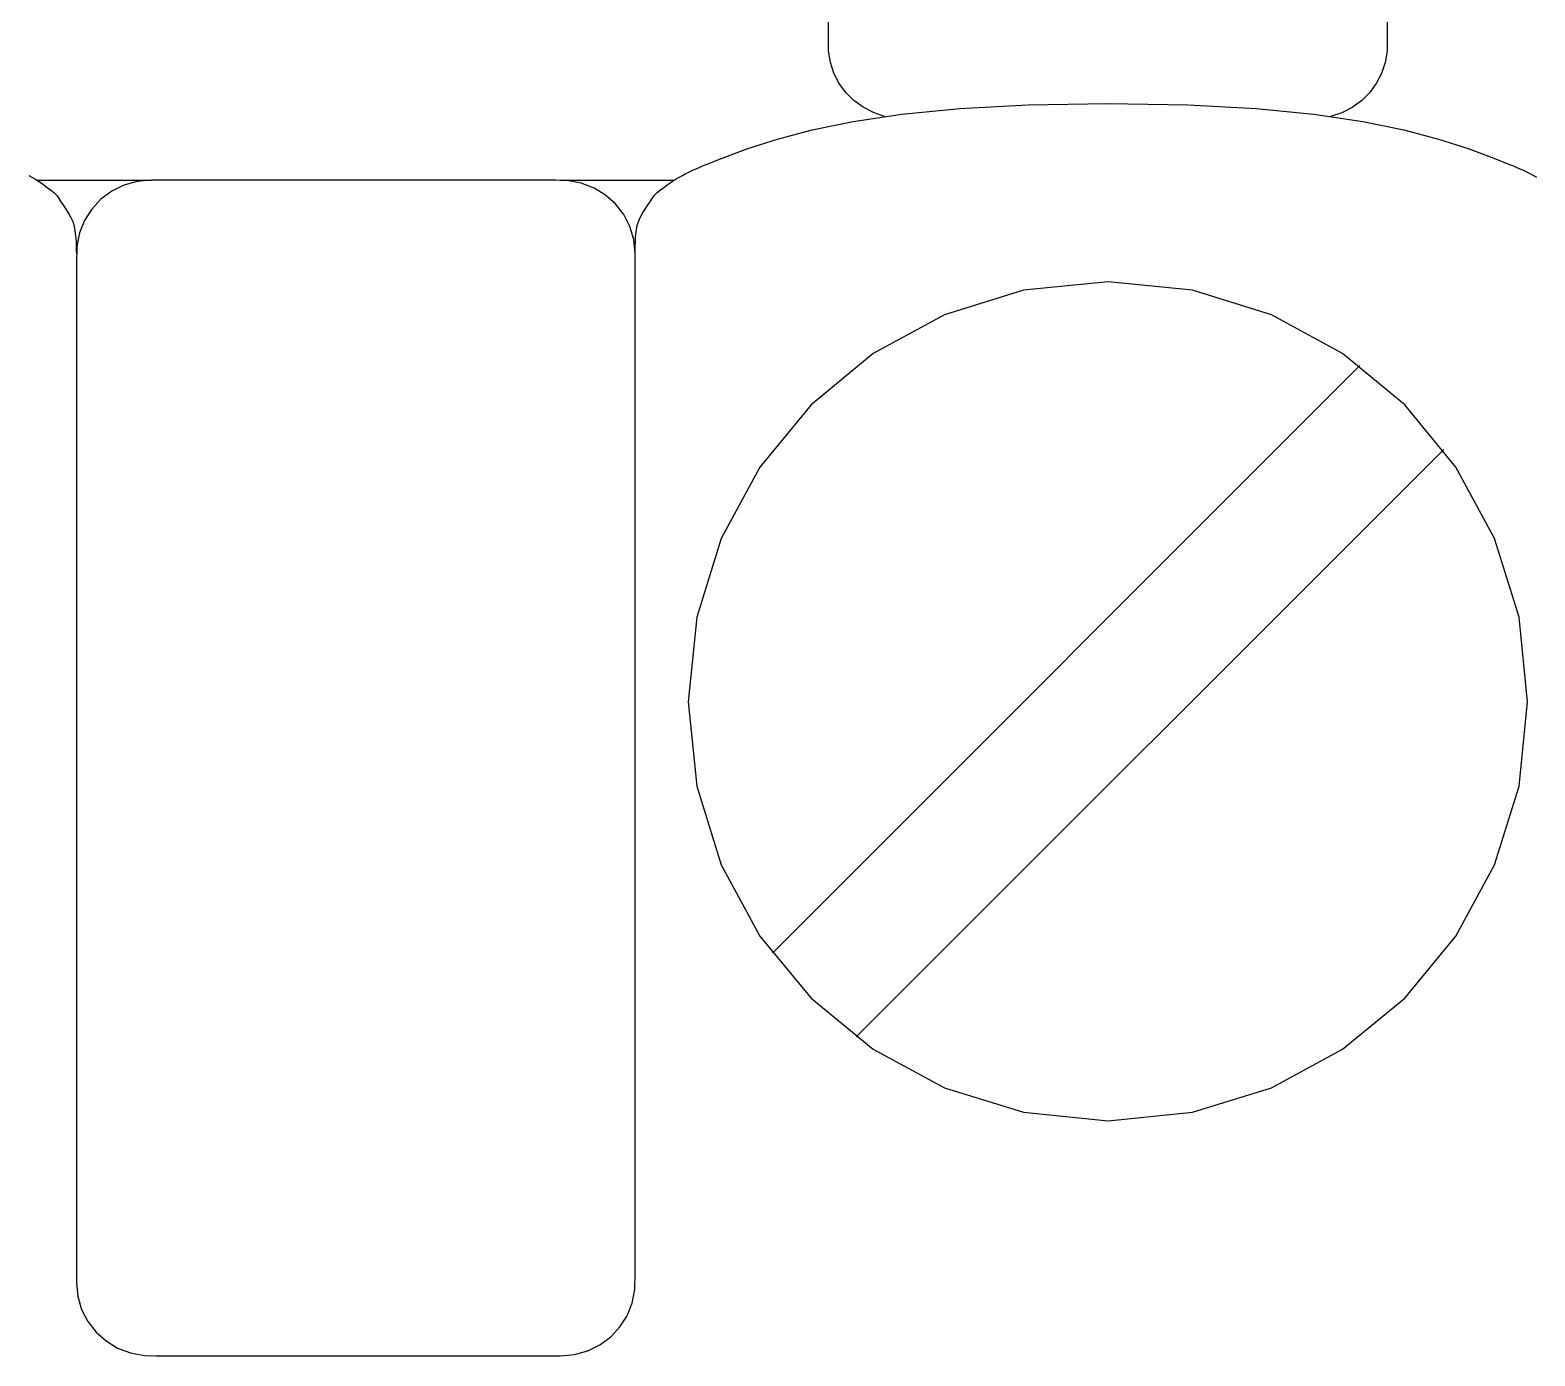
# Model space of a CAD drawing. Extents: x 1 to 47.7, y 0.2 to 35.
# Drawn here: x 30.341 to 30.941, y 10.971 to 11.5 of the extents above; entities that cross this region are included whole.
import ezdxf

# ---------------------------------------------------------------- set-up
doc = ezdxf.new("R2010")
doc.units = 0
doc.header["$MEASUREMENT"] = 0
for name, color, linetype in [('5_1___24__TARGET_LEDS___12', 7, 'CONTINUOUS'), ('6_2___8__INDEPENDENT_INPUT', 7, 'CONTINUOUS'), ('6_3___8__OPTOISO_INDEPENDE', 7, 'CONTINUOUS'), ('6_4___24__OPTOISO_INDEPEND', 7, 'CONTINUOUS'), ('6_5___8__INDEPENDENT_INPUT', 7, 'CONTINUOUS'), ('6_6___8__INDEPENDENT_INPUT', 7, 'CONTINUOUS'), ('6_7___8__OPTOISO_INDEPENDE', 7, 'CONTINUOUS'), ('6_8___8__OPTOISO_INDEPENDE', 7, 'CONTINUOUS')]:
    doc.layers.add(name, color=color, linetype=linetype)

msp = doc.modelspace()

# ---------------------------------------------------------------- linework, layer by layer
at = {"layer": '5_1___24__TARGET_LEDS___12'}
for points in [[(30.68195, 11.46545), (30.67751, 11.46695), (30.67342, 11.46907), (30.66974, 11.47175), (30.66652, 11.47495), (30.66384, 11.47859), (30.66175, 11.48262), (30.66032, 11.48699), (30.6596, 11.49163), (30.65953, 11.49912), (30.65953, 11.53136)], [(30.88238, 11.53136), (30.88238, 11.49912), (30.8823, 11.49161), (30.88158, 11.48695), (30.88013, 11.48257), (30.87801, 11.47853), (30.8753, 11.47488), (30.87206, 11.4717), (30.86834, 11.46902), (30.8642, 11.46692), (30.85972, 11.46545)], [(30.58253, 11.41079), (30.58254, 11.41229), (30.58256, 11.41385), (30.58261, 11.41546), (30.58269, 11.41706), (30.58281, 11.41862), (30.58298, 11.4201), (30.58321, 11.42147), (30.5835, 11.4227), (30.58392, 11.42384), (30.58452, 11.42508), (30.5852, 11.42634), (30.58596, 11.4276), (30.58677, 11.42887), (30.5876, 11.43014), (30.58845, 11.43141), (30.58928, 11.43267), (30.59007, 11.43392), (30.5913, 11.43508), (30.59261, 11.43614), (30.59389, 11.43713), (30.59515, 11.43806), (30.59639, 11.43893), (30.59762, 11.43974), (30.59885, 11.44049), (30.60008, 11.4412), (30.60132, 11.44187), (30.60249, 11.44248), (30.60358, 11.44305), (30.60464, 11.44357), (30.6057, 11.44408), (30.60681, 11.44459), (30.60801, 11.44512), (30.60933, 11.44568), (30.61083, 11.4463), (30.61715, 11.44878), (30.62743, 11.45259), (30.63922, 11.45641), (30.65304, 11.46008), (30.66941, 11.46343), (30.68887, 11.46632), (30.71194, 11.46858), (30.73915, 11.47005), (30.77101, 11.47057), (30.80287, 11.47005), (30.83007, 11.46858), (30.85313, 11.46632), (30.87259, 11.46343), (30.88897, 11.46008), (30.90278, 11.45641), (30.91457, 11.45259), (30.92485, 11.44878), (30.93117, 11.4463), (30.93267, 11.44568), (30.93399, 11.44512), (30.93519, 11.44459), (30.9363, 11.44408), (30.93737, 11.44357), (30.93842, 11.44305), (30.93951, 11.44248), (30.94068, 11.44187), (30.94192, 11.4412)], [(30.34068, 11.44187), (30.34192, 11.4412), (30.34315, 11.44049), (30.34438, 11.43974), (30.34561, 11.43893), (30.34685, 11.43806), (30.34811, 11.43713), (30.34939, 11.43614), (30.3507, 11.43508), (30.35193, 11.43392), (30.35272, 11.43267), (30.35355, 11.43141), (30.35439, 11.43014), (30.35523, 11.42887), (30.35604, 11.4276), (30.3568, 11.42634), (30.35748, 11.42508), (30.35808, 11.42384), (30.3585, 11.4227), (30.35881, 11.42147), (30.35907, 11.4201), (30.35927, 11.41862), (30.35943, 11.41706), (30.35955, 11.41546), (30.35963, 11.41385), (30.35967, 11.41229), (30.35968, 11.41079)], [(30.34414, 11.44003), (30.38969, 11.44003)], [(30.55254, 11.44003), (30.59809, 11.44003)], [(30.63723, 11.13184), (30.8715, 11.36611)], [(30.67065, 11.09842), (30.90492, 11.33269)]]:
    msp.add_lwpolyline(points, dxfattribs=at)
for points in [[(30.58253, 11.41079), (30.58199, 11.41635), (30.58043, 11.42156), (30.57796, 11.42631), (30.57468, 11.43052), (30.57069, 11.43408), (30.56608, 11.43689), (30.56096, 11.43886), (30.55543, 11.4399), (30.55092, 11.44003), (30.53912, 11.44003), (30.51856, 11.44003), (30.49244, 11.44003), (30.46394, 11.44003), (30.43623, 11.44003), (30.41249, 11.44003), (30.39592, 11.44003), (30.38969, 11.44003), (30.38399, 11.4395), (30.37865, 11.43799), (30.37377, 11.43558), (30.36945, 11.43238), (30.3658, 11.42849), (30.36291, 11.424), (30.36088, 11.419), (30.35982, 11.41361), (30.35968, 11.40669), (30.35968, 11.37697), (30.35968, 11.32519), (30.35968, 11.25939), (30.35968, 11.18757), (30.35968, 11.11776), (30.35968, 11.05797), (30.35968, 11.01622), (30.35968, 11.00052), (30.36022, 10.99496), (30.36178, 10.98975), (30.36425, 10.985), (30.36754, 10.98079), (30.37154, 10.97723), (30.37615, 10.97442), (30.38127, 10.97245), (30.3868, 10.97141), (30.39131, 10.97128), (30.40311, 10.97128), (30.42366, 10.97128), (30.44978, 10.97128), (30.47829, 10.97128), (30.506, 10.97128), (30.52974, 10.97128), (30.54631, 10.97128), (30.55254, 10.97128), (30.55824, 10.97181), (30.56358, 10.97332), (30.56845, 10.97573), (30.57277, 10.97893), (30.57642, 10.98282), (30.57931, 10.98731), (30.58133, 10.99231), (30.58239, 10.9977), (30.58253, 11.00461), (30.58253, 11.03434), (30.58253, 11.08611), (30.58253, 11.15192), (30.58253, 11.22373), (30.58253, 11.29354), (30.58253, 11.35333), (30.58253, 11.39509)], [(30.60365, 11.23208), (30.60705, 11.19839), (30.6168, 11.16703), (30.63223, 11.13865), (30.65267, 11.11392), (30.67745, 11.09353), (30.70589, 11.07813), (30.73732, 11.0684), (30.77108, 11.065), (30.80477, 11.0684), (30.83617, 11.07813), (30.86458, 11.09353), (30.88933, 11.11392), (30.90976, 11.13865), (30.92519, 11.16703), (30.93494, 11.19839), (30.93834, 11.23208), (30.93494, 11.26578), (30.92519, 11.2972), (30.90976, 11.32564), (30.88933, 11.35043), (30.86458, 11.37089), (30.83617, 11.38635), (30.80477, 11.39612), (30.77108, 11.39953), (30.73732, 11.39612), (30.70589, 11.38635), (30.67745, 11.37089), (30.65267, 11.35043), (30.63223, 11.32564), (30.6168, 11.2972), (30.60705, 11.26578)]]:
    msp.add_lwpolyline(points, close=True, dxfattribs=at)
at = {"layer": '6_2___8__INDEPENDENT_INPUT'}
for points in [[(30.68195, 11.46545), (30.67751, 11.46695), (30.67342, 11.46907), (30.66974, 11.47175), (30.66652, 11.47495), (30.66384, 11.47859), (30.66175, 11.48262), (30.66032, 11.48699), (30.6596, 11.49163), (30.65953, 11.49912), (30.65953, 11.53136)], [(30.88238, 11.53136), (30.88238, 11.49912), (30.8823, 11.49161), (30.88158, 11.48695), (30.88013, 11.48257), (30.87801, 11.47853), (30.8753, 11.47488), (30.87206, 11.4717), (30.86834, 11.46902), (30.8642, 11.46692), (30.85972, 11.46545)], [(30.58253, 11.41079), (30.58254, 11.41229), (30.58256, 11.41385), (30.58261, 11.41546), (30.58269, 11.41706), (30.58281, 11.41862), (30.58298, 11.4201), (30.58321, 11.42147), (30.5835, 11.4227), (30.58392, 11.42384), (30.58452, 11.42508), (30.5852, 11.42634), (30.58596, 11.4276), (30.58677, 11.42887), (30.5876, 11.43014), (30.58845, 11.43141), (30.58928, 11.43267), (30.59007, 11.43392), (30.5913, 11.43508), (30.59261, 11.43614), (30.59389, 11.43713), (30.59515, 11.43806), (30.59639, 11.43893), (30.59762, 11.43974), (30.59885, 11.44049), (30.60008, 11.4412), (30.60132, 11.44187), (30.60249, 11.44248), (30.60358, 11.44305), (30.60464, 11.44357), (30.6057, 11.44408), (30.60681, 11.44459), (30.60801, 11.44512), (30.60933, 11.44568), (30.61083, 11.4463), (30.61715, 11.44878), (30.62743, 11.45259), (30.63922, 11.45641), (30.65304, 11.46008), (30.66941, 11.46343), (30.68887, 11.46632), (30.71194, 11.46858), (30.73915, 11.47005), (30.77101, 11.47057), (30.80287, 11.47005), (30.83007, 11.46858), (30.85313, 11.46632), (30.87259, 11.46343), (30.88897, 11.46008), (30.90278, 11.45641), (30.91457, 11.45259), (30.92485, 11.44878), (30.93117, 11.4463), (30.93267, 11.44568), (30.93399, 11.44512), (30.93519, 11.44459), (30.9363, 11.44408), (30.93737, 11.44357), (30.93842, 11.44305), (30.93951, 11.44248), (30.94068, 11.44187), (30.94192, 11.4412)], [(30.34068, 11.44187), (30.34192, 11.4412), (30.34315, 11.44049), (30.34438, 11.43974), (30.34561, 11.43893), (30.34685, 11.43806), (30.34811, 11.43713), (30.34939, 11.43614), (30.3507, 11.43508), (30.35193, 11.43392), (30.35272, 11.43267), (30.35355, 11.43141), (30.35439, 11.43014), (30.35523, 11.42887), (30.35604, 11.4276), (30.3568, 11.42634), (30.35748, 11.42508), (30.35808, 11.42384), (30.3585, 11.4227), (30.35881, 11.42147), (30.35907, 11.4201), (30.35927, 11.41862), (30.35943, 11.41706), (30.35955, 11.41546), (30.35963, 11.41385), (30.35967, 11.41229), (30.35968, 11.41079)], [(30.34414, 11.44003), (30.38969, 11.44003)], [(30.55254, 11.44003), (30.59809, 11.44003)], [(30.63723, 11.13184), (30.8715, 11.36611)], [(30.67065, 11.09842), (30.90492, 11.33269)]]:
    msp.add_lwpolyline(points, dxfattribs=at)
for points in [[(30.58253, 11.41079), (30.58199, 11.41635), (30.58043, 11.42156), (30.57796, 11.42631), (30.57468, 11.43052), (30.57069, 11.43408), (30.56608, 11.43689), (30.56096, 11.43886), (30.55543, 11.4399), (30.55092, 11.44003), (30.53912, 11.44003), (30.51856, 11.44003), (30.49244, 11.44003), (30.46394, 11.44003), (30.43623, 11.44003), (30.41249, 11.44003), (30.39592, 11.44003), (30.38969, 11.44003), (30.38399, 11.4395), (30.37865, 11.43799), (30.37377, 11.43558), (30.36945, 11.43238), (30.3658, 11.42849), (30.36291, 11.424), (30.36088, 11.419), (30.35982, 11.41361), (30.35968, 11.40669), (30.35968, 11.37697), (30.35968, 11.32519), (30.35968, 11.25939), (30.35968, 11.18757), (30.35968, 11.11776), (30.35968, 11.05797), (30.35968, 11.01622), (30.35968, 11.00052), (30.36022, 10.99496), (30.36178, 10.98975), (30.36425, 10.985), (30.36754, 10.98079), (30.37154, 10.97723), (30.37615, 10.97442), (30.38127, 10.97245), (30.3868, 10.97141), (30.39131, 10.97128), (30.40311, 10.97128), (30.42366, 10.97128), (30.44978, 10.97128), (30.47829, 10.97128), (30.506, 10.97128), (30.52974, 10.97128), (30.54631, 10.97128), (30.55254, 10.97128), (30.55824, 10.97181), (30.56358, 10.97332), (30.56845, 10.97573), (30.57277, 10.97893), (30.57642, 10.98282), (30.57931, 10.98731), (30.58133, 10.99231), (30.58239, 10.9977), (30.58253, 11.00461), (30.58253, 11.03434), (30.58253, 11.08611), (30.58253, 11.15192), (30.58253, 11.22373), (30.58253, 11.29354), (30.58253, 11.35333), (30.58253, 11.39509)], [(30.60365, 11.23208), (30.60705, 11.19839), (30.6168, 11.16703), (30.63223, 11.13865), (30.65267, 11.11392), (30.67745, 11.09353), (30.70589, 11.07813), (30.73732, 11.0684), (30.77108, 11.065), (30.80477, 11.0684), (30.83617, 11.07813), (30.86458, 11.09353), (30.88933, 11.11392), (30.90976, 11.13865), (30.92519, 11.16703), (30.93494, 11.19839), (30.93834, 11.23208), (30.93494, 11.26578), (30.92519, 11.2972), (30.90976, 11.32564), (30.88933, 11.35043), (30.86458, 11.37089), (30.83617, 11.38635), (30.80477, 11.39612), (30.77108, 11.39953), (30.73732, 11.39612), (30.70589, 11.38635), (30.67745, 11.37089), (30.65267, 11.35043), (30.63223, 11.32564), (30.6168, 11.2972), (30.60705, 11.26578)]]:
    msp.add_lwpolyline(points, close=True, dxfattribs=at)
at = {"layer": '6_3___8__OPTOISO_INDEPENDE'}
for points in [[(30.68195, 11.46545), (30.67751, 11.46695), (30.67342, 11.46907), (30.66974, 11.47175), (30.66652, 11.47495), (30.66384, 11.47859), (30.66175, 11.48262), (30.66032, 11.48699), (30.6596, 11.49163), (30.65953, 11.49912), (30.65953, 11.53136)], [(30.88238, 11.53136), (30.88238, 11.49912), (30.8823, 11.49161), (30.88158, 11.48695), (30.88013, 11.48257), (30.87801, 11.47853), (30.8753, 11.47488), (30.87206, 11.4717), (30.86834, 11.46902), (30.8642, 11.46692), (30.85972, 11.46545)], [(30.58253, 11.41079), (30.58254, 11.41229), (30.58256, 11.41385), (30.58261, 11.41546), (30.58269, 11.41706), (30.58281, 11.41862), (30.58298, 11.4201), (30.58321, 11.42147), (30.5835, 11.4227), (30.58392, 11.42384), (30.58452, 11.42508), (30.5852, 11.42634), (30.58596, 11.4276), (30.58677, 11.42887), (30.5876, 11.43014), (30.58845, 11.43141), (30.58928, 11.43267), (30.59007, 11.43392), (30.5913, 11.43508), (30.59261, 11.43614), (30.59389, 11.43713), (30.59515, 11.43806), (30.59639, 11.43893), (30.59762, 11.43974), (30.59885, 11.44049), (30.60008, 11.4412), (30.60132, 11.44187), (30.60249, 11.44248), (30.60358, 11.44305), (30.60464, 11.44357), (30.6057, 11.44408), (30.60681, 11.44459), (30.60801, 11.44512), (30.60933, 11.44568), (30.61083, 11.4463), (30.61715, 11.44878), (30.62743, 11.45259), (30.63922, 11.45641), (30.65304, 11.46008), (30.66941, 11.46343), (30.68887, 11.46632), (30.71194, 11.46858), (30.73915, 11.47005), (30.77101, 11.47057), (30.80287, 11.47005), (30.83007, 11.46858), (30.85313, 11.46632), (30.87259, 11.46343), (30.88897, 11.46008), (30.90278, 11.45641), (30.91457, 11.45259), (30.92485, 11.44878), (30.93117, 11.4463), (30.93267, 11.44568), (30.93399, 11.44512), (30.93519, 11.44459), (30.9363, 11.44408), (30.93737, 11.44357), (30.93842, 11.44305), (30.93951, 11.44248), (30.94068, 11.44187), (30.94192, 11.4412)], [(30.34068, 11.44187), (30.34192, 11.4412), (30.34315, 11.44049), (30.34438, 11.43974), (30.34561, 11.43893), (30.34685, 11.43806), (30.34811, 11.43713), (30.34939, 11.43614), (30.3507, 11.43508), (30.35193, 11.43392), (30.35272, 11.43267), (30.35355, 11.43141), (30.35439, 11.43014), (30.35523, 11.42887), (30.35604, 11.4276), (30.3568, 11.42634), (30.35748, 11.42508), (30.35808, 11.42384), (30.3585, 11.4227), (30.35881, 11.42147), (30.35907, 11.4201), (30.35927, 11.41862), (30.35943, 11.41706), (30.35955, 11.41546), (30.35963, 11.41385), (30.35967, 11.41229), (30.35968, 11.41079)], [(30.34414, 11.44003), (30.38969, 11.44003)], [(30.55254, 11.44003), (30.59809, 11.44003)], [(30.63723, 11.13184), (30.8715, 11.36611)], [(30.67065, 11.09842), (30.90492, 11.33269)]]:
    msp.add_lwpolyline(points, dxfattribs=at)
for points in [[(30.58253, 11.41079), (30.58199, 11.41635), (30.58043, 11.42156), (30.57796, 11.42631), (30.57468, 11.43052), (30.57069, 11.43408), (30.56608, 11.43689), (30.56096, 11.43886), (30.55543, 11.4399), (30.55092, 11.44003), (30.53912, 11.44003), (30.51856, 11.44003), (30.49244, 11.44003), (30.46394, 11.44003), (30.43623, 11.44003), (30.41249, 11.44003), (30.39592, 11.44003), (30.38969, 11.44003), (30.38399, 11.4395), (30.37865, 11.43799), (30.37377, 11.43558), (30.36945, 11.43238), (30.3658, 11.42849), (30.36291, 11.424), (30.36088, 11.419), (30.35982, 11.41361), (30.35968, 11.40669), (30.35968, 11.37697), (30.35968, 11.32519), (30.35968, 11.25939), (30.35968, 11.18757), (30.35968, 11.11776), (30.35968, 11.05797), (30.35968, 11.01622), (30.35968, 11.00052), (30.36022, 10.99496), (30.36178, 10.98975), (30.36425, 10.985), (30.36754, 10.98079), (30.37154, 10.97723), (30.37615, 10.97442), (30.38127, 10.97245), (30.3868, 10.97141), (30.39131, 10.97128), (30.40311, 10.97128), (30.42366, 10.97128), (30.44978, 10.97128), (30.47829, 10.97128), (30.506, 10.97128), (30.52974, 10.97128), (30.54631, 10.97128), (30.55254, 10.97128), (30.55824, 10.97181), (30.56358, 10.97332), (30.56845, 10.97573), (30.57277, 10.97893), (30.57642, 10.98282), (30.57931, 10.98731), (30.58133, 10.99231), (30.58239, 10.9977), (30.58253, 11.00461), (30.58253, 11.03434), (30.58253, 11.08611), (30.58253, 11.15192), (30.58253, 11.22373), (30.58253, 11.29354), (30.58253, 11.35333), (30.58253, 11.39509)], [(30.60365, 11.23208), (30.60705, 11.19839), (30.6168, 11.16703), (30.63223, 11.13865), (30.65267, 11.11392), (30.67745, 11.09353), (30.70589, 11.07813), (30.73732, 11.0684), (30.77108, 11.065), (30.80477, 11.0684), (30.83617, 11.07813), (30.86458, 11.09353), (30.88933, 11.11392), (30.90976, 11.13865), (30.92519, 11.16703), (30.93494, 11.19839), (30.93834, 11.23208), (30.93494, 11.26578), (30.92519, 11.2972), (30.90976, 11.32564), (30.88933, 11.35043), (30.86458, 11.37089), (30.83617, 11.38635), (30.80477, 11.39612), (30.77108, 11.39953), (30.73732, 11.39612), (30.70589, 11.38635), (30.67745, 11.37089), (30.65267, 11.35043), (30.63223, 11.32564), (30.6168, 11.2972), (30.60705, 11.26578)]]:
    msp.add_lwpolyline(points, close=True, dxfattribs=at)
at = {"layer": '6_4___24__OPTOISO_INDEPEND'}
for points in [[(30.68195, 11.46545), (30.67751, 11.46695), (30.67342, 11.46907), (30.66974, 11.47175), (30.66652, 11.47495), (30.66384, 11.47859), (30.66175, 11.48262), (30.66032, 11.48699), (30.6596, 11.49163), (30.65953, 11.49912), (30.65953, 11.53136)], [(30.88238, 11.53136), (30.88238, 11.49912), (30.8823, 11.49161), (30.88158, 11.48695), (30.88013, 11.48257), (30.87801, 11.47853), (30.8753, 11.47488), (30.87206, 11.4717), (30.86834, 11.46902), (30.8642, 11.46692), (30.85972, 11.46545)], [(30.58253, 11.41079), (30.58254, 11.41229), (30.58256, 11.41385), (30.58261, 11.41546), (30.58269, 11.41706), (30.58281, 11.41862), (30.58298, 11.4201), (30.58321, 11.42147), (30.5835, 11.4227), (30.58392, 11.42384), (30.58452, 11.42508), (30.5852, 11.42634), (30.58596, 11.4276), (30.58677, 11.42887), (30.5876, 11.43014), (30.58845, 11.43141), (30.58928, 11.43267), (30.59007, 11.43392), (30.5913, 11.43508), (30.59261, 11.43614), (30.59389, 11.43713), (30.59515, 11.43806), (30.59639, 11.43893), (30.59762, 11.43974), (30.59885, 11.44049), (30.60008, 11.4412), (30.60132, 11.44187), (30.60249, 11.44248), (30.60358, 11.44305), (30.60464, 11.44357), (30.6057, 11.44408), (30.60681, 11.44459), (30.60801, 11.44512), (30.60933, 11.44568), (30.61083, 11.4463), (30.61715, 11.44878), (30.62743, 11.45259), (30.63922, 11.45641), (30.65304, 11.46008), (30.66941, 11.46343), (30.68887, 11.46632), (30.71194, 11.46858), (30.73915, 11.47005), (30.77101, 11.47057), (30.80287, 11.47005), (30.83007, 11.46858), (30.85313, 11.46632), (30.87259, 11.46343), (30.88897, 11.46008), (30.90278, 11.45641), (30.91457, 11.45259), (30.92485, 11.44878), (30.93117, 11.4463), (30.93267, 11.44568), (30.93399, 11.44512), (30.93519, 11.44459), (30.9363, 11.44408), (30.93737, 11.44357), (30.93842, 11.44305), (30.93951, 11.44248), (30.94068, 11.44187), (30.94192, 11.4412)], [(30.34068, 11.44187), (30.34192, 11.4412), (30.34315, 11.44049), (30.34438, 11.43974), (30.34561, 11.43893), (30.34685, 11.43806), (30.34811, 11.43713), (30.34939, 11.43614), (30.3507, 11.43508), (30.35193, 11.43392), (30.35272, 11.43267), (30.35355, 11.43141), (30.35439, 11.43014), (30.35523, 11.42887), (30.35604, 11.4276), (30.3568, 11.42634), (30.35748, 11.42508), (30.35808, 11.42384), (30.3585, 11.4227), (30.35881, 11.42147), (30.35907, 11.4201), (30.35927, 11.41862), (30.35943, 11.41706), (30.35955, 11.41546), (30.35963, 11.41385), (30.35967, 11.41229), (30.35968, 11.41079)], [(30.34414, 11.44003), (30.38969, 11.44003)], [(30.55254, 11.44003), (30.59809, 11.44003)], [(30.63723, 11.13184), (30.8715, 11.36611)], [(30.67065, 11.09842), (30.90492, 11.33269)]]:
    msp.add_lwpolyline(points, dxfattribs=at)
for points in [[(30.58253, 11.41079), (30.58199, 11.41635), (30.58043, 11.42156), (30.57796, 11.42631), (30.57468, 11.43052), (30.57069, 11.43408), (30.56608, 11.43689), (30.56096, 11.43886), (30.55543, 11.4399), (30.55092, 11.44003), (30.53912, 11.44003), (30.51856, 11.44003), (30.49244, 11.44003), (30.46394, 11.44003), (30.43623, 11.44003), (30.41249, 11.44003), (30.39592, 11.44003), (30.38969, 11.44003), (30.38399, 11.4395), (30.37865, 11.43799), (30.37377, 11.43558), (30.36945, 11.43238), (30.3658, 11.42849), (30.36291, 11.424), (30.36088, 11.419), (30.35982, 11.41361), (30.35968, 11.40669), (30.35968, 11.37697), (30.35968, 11.32519), (30.35968, 11.25939), (30.35968, 11.18757), (30.35968, 11.11776), (30.35968, 11.05797), (30.35968, 11.01622), (30.35968, 11.00052), (30.36022, 10.99496), (30.36178, 10.98975), (30.36425, 10.985), (30.36754, 10.98079), (30.37154, 10.97723), (30.37615, 10.97442), (30.38127, 10.97245), (30.3868, 10.97141), (30.39131, 10.97128), (30.40311, 10.97128), (30.42366, 10.97128), (30.44978, 10.97128), (30.47829, 10.97128), (30.506, 10.97128), (30.52974, 10.97128), (30.54631, 10.97128), (30.55254, 10.97128), (30.55824, 10.97181), (30.56358, 10.97332), (30.56845, 10.97573), (30.57277, 10.97893), (30.57642, 10.98282), (30.57931, 10.98731), (30.58133, 10.99231), (30.58239, 10.9977), (30.58253, 11.00461), (30.58253, 11.03434), (30.58253, 11.08611), (30.58253, 11.15192), (30.58253, 11.22373), (30.58253, 11.29354), (30.58253, 11.35333), (30.58253, 11.39509)], [(30.60365, 11.23208), (30.60705, 11.19839), (30.6168, 11.16703), (30.63223, 11.13865), (30.65267, 11.11392), (30.67745, 11.09353), (30.70589, 11.07813), (30.73732, 11.0684), (30.77108, 11.065), (30.80477, 11.0684), (30.83617, 11.07813), (30.86458, 11.09353), (30.88933, 11.11392), (30.90976, 11.13865), (30.92519, 11.16703), (30.93494, 11.19839), (30.93834, 11.23208), (30.93494, 11.26578), (30.92519, 11.2972), (30.90976, 11.32564), (30.88933, 11.35043), (30.86458, 11.37089), (30.83617, 11.38635), (30.80477, 11.39612), (30.77108, 11.39953), (30.73732, 11.39612), (30.70589, 11.38635), (30.67745, 11.37089), (30.65267, 11.35043), (30.63223, 11.32564), (30.6168, 11.2972), (30.60705, 11.26578)]]:
    msp.add_lwpolyline(points, close=True, dxfattribs=at)
at = {"layer": '6_5___8__INDEPENDENT_INPUT'}
for points in [[(30.68195, 11.46545), (30.67751, 11.46695), (30.67342, 11.46907), (30.66974, 11.47175), (30.66652, 11.47495), (30.66384, 11.47859), (30.66175, 11.48262), (30.66032, 11.48699), (30.6596, 11.49163), (30.65953, 11.49912), (30.65953, 11.53136)], [(30.88238, 11.53136), (30.88238, 11.49912), (30.8823, 11.49161), (30.88158, 11.48695), (30.88013, 11.48257), (30.87801, 11.47853), (30.8753, 11.47488), (30.87206, 11.4717), (30.86834, 11.46902), (30.8642, 11.46692), (30.85972, 11.46545)], [(30.58253, 11.41079), (30.58254, 11.41229), (30.58256, 11.41385), (30.58261, 11.41546), (30.58269, 11.41706), (30.58281, 11.41862), (30.58298, 11.4201), (30.58321, 11.42147), (30.5835, 11.4227), (30.58392, 11.42384), (30.58452, 11.42508), (30.5852, 11.42634), (30.58596, 11.4276), (30.58677, 11.42887), (30.5876, 11.43014), (30.58845, 11.43141), (30.58928, 11.43267), (30.59007, 11.43392), (30.5913, 11.43508), (30.59261, 11.43614), (30.59389, 11.43713), (30.59515, 11.43806), (30.59639, 11.43893), (30.59762, 11.43974), (30.59885, 11.44049), (30.60008, 11.4412), (30.60132, 11.44187), (30.60249, 11.44248), (30.60358, 11.44305), (30.60464, 11.44357), (30.6057, 11.44408), (30.60681, 11.44459), (30.60801, 11.44512), (30.60933, 11.44568), (30.61083, 11.4463), (30.61715, 11.44878), (30.62743, 11.45259), (30.63922, 11.45641), (30.65304, 11.46008), (30.66941, 11.46343), (30.68887, 11.46632), (30.71194, 11.46858), (30.73915, 11.47005), (30.77101, 11.47057), (30.80287, 11.47005), (30.83007, 11.46858), (30.85313, 11.46632), (30.87259, 11.46343), (30.88897, 11.46008), (30.90278, 11.45641), (30.91457, 11.45259), (30.92485, 11.44878), (30.93117, 11.4463), (30.93267, 11.44568), (30.93399, 11.44512), (30.93519, 11.44459), (30.9363, 11.44408), (30.93737, 11.44357), (30.93842, 11.44305), (30.93951, 11.44248), (30.94068, 11.44187), (30.94192, 11.4412)], [(30.34068, 11.44187), (30.34192, 11.4412), (30.34315, 11.44049), (30.34438, 11.43974), (30.34561, 11.43893), (30.34685, 11.43806), (30.34811, 11.43713), (30.34939, 11.43614), (30.3507, 11.43508), (30.35193, 11.43392), (30.35272, 11.43267), (30.35355, 11.43141), (30.35439, 11.43014), (30.35523, 11.42887), (30.35604, 11.4276), (30.3568, 11.42634), (30.35748, 11.42508), (30.35808, 11.42384), (30.3585, 11.4227), (30.35881, 11.42147), (30.35907, 11.4201), (30.35927, 11.41862), (30.35943, 11.41706), (30.35955, 11.41546), (30.35963, 11.41385), (30.35967, 11.41229), (30.35968, 11.41079)], [(30.34414, 11.44003), (30.38969, 11.44003)], [(30.55254, 11.44003), (30.59809, 11.44003)], [(30.63723, 11.13184), (30.8715, 11.36611)], [(30.67065, 11.09842), (30.90492, 11.33269)]]:
    msp.add_lwpolyline(points, dxfattribs=at)
for points in [[(30.58253, 11.41079), (30.58199, 11.41635), (30.58043, 11.42156), (30.57796, 11.42631), (30.57468, 11.43052), (30.57069, 11.43408), (30.56608, 11.43689), (30.56096, 11.43886), (30.55543, 11.4399), (30.55092, 11.44003), (30.53912, 11.44003), (30.51856, 11.44003), (30.49244, 11.44003), (30.46394, 11.44003), (30.43623, 11.44003), (30.41249, 11.44003), (30.39592, 11.44003), (30.38969, 11.44003), (30.38399, 11.4395), (30.37865, 11.43799), (30.37377, 11.43558), (30.36945, 11.43238), (30.3658, 11.42849), (30.36291, 11.424), (30.36088, 11.419), (30.35982, 11.41361), (30.35968, 11.40669), (30.35968, 11.37697), (30.35968, 11.32519), (30.35968, 11.25939), (30.35968, 11.18757), (30.35968, 11.11776), (30.35968, 11.05797), (30.35968, 11.01622), (30.35968, 11.00052), (30.36022, 10.99496), (30.36178, 10.98975), (30.36425, 10.985), (30.36754, 10.98079), (30.37154, 10.97723), (30.37615, 10.97442), (30.38127, 10.97245), (30.3868, 10.97141), (30.39131, 10.97128), (30.40311, 10.97128), (30.42366, 10.97128), (30.44978, 10.97128), (30.47829, 10.97128), (30.506, 10.97128), (30.52974, 10.97128), (30.54631, 10.97128), (30.55254, 10.97128), (30.55824, 10.97181), (30.56358, 10.97332), (30.56845, 10.97573), (30.57277, 10.97893), (30.57642, 10.98282), (30.57931, 10.98731), (30.58133, 10.99231), (30.58239, 10.9977), (30.58253, 11.00461), (30.58253, 11.03434), (30.58253, 11.08611), (30.58253, 11.15192), (30.58253, 11.22373), (30.58253, 11.29354), (30.58253, 11.35333), (30.58253, 11.39509)], [(30.60365, 11.23208), (30.60705, 11.19839), (30.6168, 11.16703), (30.63223, 11.13865), (30.65267, 11.11392), (30.67745, 11.09353), (30.70589, 11.07813), (30.73732, 11.0684), (30.77108, 11.065), (30.80477, 11.0684), (30.83617, 11.07813), (30.86458, 11.09353), (30.88933, 11.11392), (30.90976, 11.13865), (30.92519, 11.16703), (30.93494, 11.19839), (30.93834, 11.23208), (30.93494, 11.26578), (30.92519, 11.2972), (30.90976, 11.32564), (30.88933, 11.35043), (30.86458, 11.37089), (30.83617, 11.38635), (30.80477, 11.39612), (30.77108, 11.39953), (30.73732, 11.39612), (30.70589, 11.38635), (30.67745, 11.37089), (30.65267, 11.35043), (30.63223, 11.32564), (30.6168, 11.2972), (30.60705, 11.26578)]]:
    msp.add_lwpolyline(points, close=True, dxfattribs=at)
at = {"layer": '6_6___8__INDEPENDENT_INPUT'}
for points in [[(30.68195, 11.46545), (30.67751, 11.46695), (30.67342, 11.46907), (30.66974, 11.47175), (30.66652, 11.47495), (30.66384, 11.47859), (30.66175, 11.48262), (30.66032, 11.48699), (30.6596, 11.49163), (30.65953, 11.49912), (30.65953, 11.53136)], [(30.88238, 11.53136), (30.88238, 11.49912), (30.8823, 11.49161), (30.88158, 11.48695), (30.88013, 11.48257), (30.87801, 11.47853), (30.8753, 11.47488), (30.87206, 11.4717), (30.86834, 11.46902), (30.8642, 11.46692), (30.85972, 11.46545)], [(30.58253, 11.41079), (30.58254, 11.41229), (30.58256, 11.41385), (30.58261, 11.41546), (30.58269, 11.41706), (30.58281, 11.41862), (30.58298, 11.4201), (30.58321, 11.42147), (30.5835, 11.4227), (30.58392, 11.42384), (30.58452, 11.42508), (30.5852, 11.42634), (30.58596, 11.4276), (30.58677, 11.42887), (30.5876, 11.43014), (30.58845, 11.43141), (30.58928, 11.43267), (30.59007, 11.43392), (30.5913, 11.43508), (30.59261, 11.43614), (30.59389, 11.43713), (30.59515, 11.43806), (30.59639, 11.43893), (30.59762, 11.43974), (30.59885, 11.44049), (30.60008, 11.4412), (30.60132, 11.44187), (30.60249, 11.44248), (30.60358, 11.44305), (30.60464, 11.44357), (30.6057, 11.44408), (30.60681, 11.44459), (30.60801, 11.44512), (30.60933, 11.44568), (30.61083, 11.4463), (30.61715, 11.44878), (30.62743, 11.45259), (30.63922, 11.45641), (30.65304, 11.46008), (30.66941, 11.46343), (30.68887, 11.46632), (30.71194, 11.46858), (30.73915, 11.47005), (30.77101, 11.47057), (30.80287, 11.47005), (30.83007, 11.46858), (30.85313, 11.46632), (30.87259, 11.46343), (30.88897, 11.46008), (30.90278, 11.45641), (30.91457, 11.45259), (30.92485, 11.44878), (30.93117, 11.4463), (30.93267, 11.44568), (30.93399, 11.44512), (30.93519, 11.44459), (30.9363, 11.44408), (30.93737, 11.44357), (30.93842, 11.44305), (30.93951, 11.44248), (30.94068, 11.44187), (30.94192, 11.4412)], [(30.34068, 11.44187), (30.34192, 11.4412), (30.34315, 11.44049), (30.34438, 11.43974), (30.34561, 11.43893), (30.34685, 11.43806), (30.34811, 11.43713), (30.34939, 11.43614), (30.3507, 11.43508), (30.35193, 11.43392), (30.35272, 11.43267), (30.35355, 11.43141), (30.35439, 11.43014), (30.35523, 11.42887), (30.35604, 11.4276), (30.3568, 11.42634), (30.35748, 11.42508), (30.35808, 11.42384), (30.3585, 11.4227), (30.35881, 11.42147), (30.35907, 11.4201), (30.35927, 11.41862), (30.35943, 11.41706), (30.35955, 11.41546), (30.35963, 11.41385), (30.35967, 11.41229), (30.35968, 11.41079)], [(30.34414, 11.44003), (30.38969, 11.44003)], [(30.55254, 11.44003), (30.59809, 11.44003)], [(30.63723, 11.13184), (30.8715, 11.36611)], [(30.67065, 11.09842), (30.90492, 11.33269)]]:
    msp.add_lwpolyline(points, dxfattribs=at)
for points in [[(30.58253, 11.41079), (30.58199, 11.41635), (30.58043, 11.42156), (30.57796, 11.42631), (30.57468, 11.43052), (30.57069, 11.43408), (30.56608, 11.43689), (30.56096, 11.43886), (30.55543, 11.4399), (30.55092, 11.44003), (30.53912, 11.44003), (30.51856, 11.44003), (30.49244, 11.44003), (30.46394, 11.44003), (30.43623, 11.44003), (30.41249, 11.44003), (30.39592, 11.44003), (30.38969, 11.44003), (30.38399, 11.4395), (30.37865, 11.43799), (30.37377, 11.43558), (30.36945, 11.43238), (30.3658, 11.42849), (30.36291, 11.424), (30.36088, 11.419), (30.35982, 11.41361), (30.35968, 11.40669), (30.35968, 11.37697), (30.35968, 11.32519), (30.35968, 11.25939), (30.35968, 11.18757), (30.35968, 11.11776), (30.35968, 11.05797), (30.35968, 11.01622), (30.35968, 11.00052), (30.36022, 10.99496), (30.36178, 10.98975), (30.36425, 10.985), (30.36754, 10.98079), (30.37154, 10.97723), (30.37615, 10.97442), (30.38127, 10.97245), (30.3868, 10.97141), (30.39131, 10.97128), (30.40311, 10.97128), (30.42366, 10.97128), (30.44978, 10.97128), (30.47829, 10.97128), (30.506, 10.97128), (30.52974, 10.97128), (30.54631, 10.97128), (30.55254, 10.97128), (30.55824, 10.97181), (30.56358, 10.97332), (30.56845, 10.97573), (30.57277, 10.97893), (30.57642, 10.98282), (30.57931, 10.98731), (30.58133, 10.99231), (30.58239, 10.9977), (30.58253, 11.00461), (30.58253, 11.03434), (30.58253, 11.08611), (30.58253, 11.15192), (30.58253, 11.22373), (30.58253, 11.29354), (30.58253, 11.35333), (30.58253, 11.39509)], [(30.60365, 11.23208), (30.60705, 11.19839), (30.6168, 11.16703), (30.63223, 11.13865), (30.65267, 11.11392), (30.67745, 11.09353), (30.70589, 11.07813), (30.73732, 11.0684), (30.77108, 11.065), (30.80477, 11.0684), (30.83617, 11.07813), (30.86458, 11.09353), (30.88933, 11.11392), (30.90976, 11.13865), (30.92519, 11.16703), (30.93494, 11.19839), (30.93834, 11.23208), (30.93494, 11.26578), (30.92519, 11.2972), (30.90976, 11.32564), (30.88933, 11.35043), (30.86458, 11.37089), (30.83617, 11.38635), (30.80477, 11.39612), (30.77108, 11.39953), (30.73732, 11.39612), (30.70589, 11.38635), (30.67745, 11.37089), (30.65267, 11.35043), (30.63223, 11.32564), (30.6168, 11.2972), (30.60705, 11.26578)]]:
    msp.add_lwpolyline(points, close=True, dxfattribs=at)
at = {"layer": '6_7___8__OPTOISO_INDEPENDE'}
for points in [[(30.68195, 11.46545), (30.67751, 11.46695), (30.67342, 11.46907), (30.66974, 11.47175), (30.66652, 11.47495), (30.66384, 11.47859), (30.66175, 11.48262), (30.66032, 11.48699), (30.6596, 11.49163), (30.65953, 11.49912), (30.65953, 11.53136)], [(30.88238, 11.53136), (30.88238, 11.49912), (30.8823, 11.49161), (30.88158, 11.48695), (30.88013, 11.48257), (30.87801, 11.47853), (30.8753, 11.47488), (30.87206, 11.4717), (30.86834, 11.46902), (30.8642, 11.46692), (30.85972, 11.46545)], [(30.58253, 11.41079), (30.58254, 11.41229), (30.58256, 11.41385), (30.58261, 11.41546), (30.58269, 11.41706), (30.58281, 11.41862), (30.58298, 11.4201), (30.58321, 11.42147), (30.5835, 11.4227), (30.58392, 11.42384), (30.58452, 11.42508), (30.5852, 11.42634), (30.58596, 11.4276), (30.58677, 11.42887), (30.5876, 11.43014), (30.58845, 11.43141), (30.58928, 11.43267), (30.59007, 11.43392), (30.5913, 11.43508), (30.59261, 11.43614), (30.59389, 11.43713), (30.59515, 11.43806), (30.59639, 11.43893), (30.59762, 11.43974), (30.59885, 11.44049), (30.60008, 11.4412), (30.60132, 11.44187), (30.60249, 11.44248), (30.60358, 11.44305), (30.60464, 11.44357), (30.6057, 11.44408), (30.60681, 11.44459), (30.60801, 11.44512), (30.60933, 11.44568), (30.61083, 11.4463), (30.61715, 11.44878), (30.62743, 11.45259), (30.63922, 11.45641), (30.65304, 11.46008), (30.66941, 11.46343), (30.68887, 11.46632), (30.71194, 11.46858), (30.73915, 11.47005), (30.77101, 11.47057), (30.80287, 11.47005), (30.83007, 11.46858), (30.85313, 11.46632), (30.87259, 11.46343), (30.88897, 11.46008), (30.90278, 11.45641), (30.91457, 11.45259), (30.92485, 11.44878), (30.93117, 11.4463), (30.93267, 11.44568), (30.93399, 11.44512), (30.93519, 11.44459), (30.9363, 11.44408), (30.93737, 11.44357), (30.93842, 11.44305), (30.93951, 11.44248), (30.94068, 11.44187), (30.94192, 11.4412)], [(30.34068, 11.44187), (30.34192, 11.4412), (30.34315, 11.44049), (30.34438, 11.43974), (30.34561, 11.43893), (30.34685, 11.43806), (30.34811, 11.43713), (30.34939, 11.43614), (30.3507, 11.43508), (30.35193, 11.43392), (30.35272, 11.43267), (30.35355, 11.43141), (30.35439, 11.43014), (30.35523, 11.42887), (30.35604, 11.4276), (30.3568, 11.42634), (30.35748, 11.42508), (30.35808, 11.42384), (30.3585, 11.4227), (30.35881, 11.42147), (30.35907, 11.4201), (30.35927, 11.41862), (30.35943, 11.41706), (30.35955, 11.41546), (30.35963, 11.41385), (30.35967, 11.41229), (30.35968, 11.41079)], [(30.34414, 11.44003), (30.38969, 11.44003)], [(30.55254, 11.44003), (30.59809, 11.44003)], [(30.63723, 11.13184), (30.8715, 11.36611)], [(30.67065, 11.09842), (30.90492, 11.33269)]]:
    msp.add_lwpolyline(points, dxfattribs=at)
for points in [[(30.58253, 11.41079), (30.58199, 11.41635), (30.58043, 11.42156), (30.57796, 11.42631), (30.57468, 11.43052), (30.57069, 11.43408), (30.56608, 11.43689), (30.56096, 11.43886), (30.55543, 11.4399), (30.55092, 11.44003), (30.53912, 11.44003), (30.51856, 11.44003), (30.49244, 11.44003), (30.46394, 11.44003), (30.43623, 11.44003), (30.41249, 11.44003), (30.39592, 11.44003), (30.38969, 11.44003), (30.38399, 11.4395), (30.37865, 11.43799), (30.37377, 11.43558), (30.36945, 11.43238), (30.3658, 11.42849), (30.36291, 11.424), (30.36088, 11.419), (30.35982, 11.41361), (30.35968, 11.40669), (30.35968, 11.37697), (30.35968, 11.32519), (30.35968, 11.25939), (30.35968, 11.18757), (30.35968, 11.11776), (30.35968, 11.05797), (30.35968, 11.01622), (30.35968, 11.00052), (30.36022, 10.99496), (30.36178, 10.98975), (30.36425, 10.985), (30.36754, 10.98079), (30.37154, 10.97723), (30.37615, 10.97442), (30.38127, 10.97245), (30.3868, 10.97141), (30.39131, 10.97128), (30.40311, 10.97128), (30.42366, 10.97128), (30.44978, 10.97128), (30.47829, 10.97128), (30.506, 10.97128), (30.52974, 10.97128), (30.54631, 10.97128), (30.55254, 10.97128), (30.55824, 10.97181), (30.56358, 10.97332), (30.56845, 10.97573), (30.57277, 10.97893), (30.57642, 10.98282), (30.57931, 10.98731), (30.58133, 10.99231), (30.58239, 10.9977), (30.58253, 11.00461), (30.58253, 11.03434), (30.58253, 11.08611), (30.58253, 11.15192), (30.58253, 11.22373), (30.58253, 11.29354), (30.58253, 11.35333), (30.58253, 11.39509)], [(30.60365, 11.23208), (30.60705, 11.19839), (30.6168, 11.16703), (30.63223, 11.13865), (30.65267, 11.11392), (30.67745, 11.09353), (30.70589, 11.07813), (30.73732, 11.0684), (30.77108, 11.065), (30.80477, 11.0684), (30.83617, 11.07813), (30.86458, 11.09353), (30.88933, 11.11392), (30.90976, 11.13865), (30.92519, 11.16703), (30.93494, 11.19839), (30.93834, 11.23208), (30.93494, 11.26578), (30.92519, 11.2972), (30.90976, 11.32564), (30.88933, 11.35043), (30.86458, 11.37089), (30.83617, 11.38635), (30.80477, 11.39612), (30.77108, 11.39953), (30.73732, 11.39612), (30.70589, 11.38635), (30.67745, 11.37089), (30.65267, 11.35043), (30.63223, 11.32564), (30.6168, 11.2972), (30.60705, 11.26578)]]:
    msp.add_lwpolyline(points, close=True, dxfattribs=at)
at = {"layer": '6_8___8__OPTOISO_INDEPENDE'}
for points in [[(30.68195, 11.46545), (30.67751, 11.46695), (30.67342, 11.46907), (30.66974, 11.47175), (30.66652, 11.47495), (30.66384, 11.47859), (30.66175, 11.48262), (30.66032, 11.48699), (30.6596, 11.49163), (30.65953, 11.49912), (30.65953, 11.53136)], [(30.88238, 11.53136), (30.88238, 11.49912), (30.8823, 11.49161), (30.88158, 11.48695), (30.88013, 11.48257), (30.87801, 11.47853), (30.8753, 11.47488), (30.87206, 11.4717), (30.86834, 11.46902), (30.8642, 11.46692), (30.85972, 11.46545)], [(30.58253, 11.41079), (30.58254, 11.41229), (30.58256, 11.41385), (30.58261, 11.41546), (30.58269, 11.41706), (30.58281, 11.41862), (30.58298, 11.4201), (30.58321, 11.42147), (30.5835, 11.4227), (30.58392, 11.42384), (30.58452, 11.42508), (30.5852, 11.42634), (30.58596, 11.4276), (30.58677, 11.42887), (30.5876, 11.43014), (30.58845, 11.43141), (30.58928, 11.43267), (30.59007, 11.43392), (30.5913, 11.43508), (30.59261, 11.43614), (30.59389, 11.43713), (30.59515, 11.43806), (30.59639, 11.43893), (30.59762, 11.43974), (30.59885, 11.44049), (30.60008, 11.4412), (30.60132, 11.44187), (30.60249, 11.44248), (30.60358, 11.44305), (30.60464, 11.44357), (30.6057, 11.44408), (30.60681, 11.44459), (30.60801, 11.44512), (30.60933, 11.44568), (30.61083, 11.4463), (30.61715, 11.44878), (30.62743, 11.45259), (30.63922, 11.45641), (30.65304, 11.46008), (30.66941, 11.46343), (30.68887, 11.46632), (30.71194, 11.46858), (30.73915, 11.47005), (30.77101, 11.47057), (30.80287, 11.47005), (30.83007, 11.46858), (30.85313, 11.46632), (30.87259, 11.46343), (30.88897, 11.46008), (30.90278, 11.45641), (30.91457, 11.45259), (30.92485, 11.44878), (30.93117, 11.4463), (30.93267, 11.44568), (30.93399, 11.44512), (30.93519, 11.44459), (30.9363, 11.44408), (30.93737, 11.44357), (30.93842, 11.44305), (30.93951, 11.44248), (30.94068, 11.44187), (30.94192, 11.4412)], [(30.34068, 11.44187), (30.34192, 11.4412), (30.34315, 11.44049), (30.34438, 11.43974), (30.34561, 11.43893), (30.34685, 11.43806), (30.34811, 11.43713), (30.34939, 11.43614), (30.3507, 11.43508), (30.35193, 11.43392), (30.35272, 11.43267), (30.35355, 11.43141), (30.35439, 11.43014), (30.35523, 11.42887), (30.35604, 11.4276), (30.3568, 11.42634), (30.35748, 11.42508), (30.35808, 11.42384), (30.3585, 11.4227), (30.35881, 11.42147), (30.35907, 11.4201), (30.35927, 11.41862), (30.35943, 11.41706), (30.35955, 11.41546), (30.35963, 11.41385), (30.35967, 11.41229), (30.35968, 11.41079)], [(30.34414, 11.44003), (30.38969, 11.44003)], [(30.55254, 11.44003), (30.59809, 11.44003)], [(30.63723, 11.13184), (30.8715, 11.36611)], [(30.67065, 11.09842), (30.90492, 11.33269)]]:
    msp.add_lwpolyline(points, dxfattribs=at)
for points in [[(30.58253, 11.41079), (30.58199, 11.41635), (30.58043, 11.42156), (30.57796, 11.42631), (30.57468, 11.43052), (30.57069, 11.43408), (30.56608, 11.43689), (30.56096, 11.43886), (30.55543, 11.4399), (30.55092, 11.44003), (30.53912, 11.44003), (30.51856, 11.44003), (30.49244, 11.44003), (30.46394, 11.44003), (30.43623, 11.44003), (30.41249, 11.44003), (30.39592, 11.44003), (30.38969, 11.44003), (30.38399, 11.4395), (30.37865, 11.43799), (30.37377, 11.43558), (30.36945, 11.43238), (30.3658, 11.42849), (30.36291, 11.424), (30.36088, 11.419), (30.35982, 11.41361), (30.35968, 11.40669), (30.35968, 11.37697), (30.35968, 11.32519), (30.35968, 11.25939), (30.35968, 11.18757), (30.35968, 11.11776), (30.35968, 11.05797), (30.35968, 11.01622), (30.35968, 11.00052), (30.36022, 10.99496), (30.36178, 10.98975), (30.36425, 10.985), (30.36754, 10.98079), (30.37154, 10.97723), (30.37615, 10.97442), (30.38127, 10.97245), (30.3868, 10.97141), (30.39131, 10.97128), (30.40311, 10.97128), (30.42366, 10.97128), (30.44978, 10.97128), (30.47829, 10.97128), (30.506, 10.97128), (30.52974, 10.97128), (30.54631, 10.97128), (30.55254, 10.97128), (30.55824, 10.97181), (30.56358, 10.97332), (30.56845, 10.97573), (30.57277, 10.97893), (30.57642, 10.98282), (30.57931, 10.98731), (30.58133, 10.99231), (30.58239, 10.9977), (30.58253, 11.00461), (30.58253, 11.03434), (30.58253, 11.08611), (30.58253, 11.15192), (30.58253, 11.22373), (30.58253, 11.29354), (30.58253, 11.35333), (30.58253, 11.39509)], [(30.60365, 11.23208), (30.60705, 11.19839), (30.6168, 11.16703), (30.63223, 11.13865), (30.65267, 11.11392), (30.67745, 11.09353), (30.70589, 11.07813), (30.73732, 11.0684), (30.77108, 11.065), (30.80477, 11.0684), (30.83617, 11.07813), (30.86458, 11.09353), (30.88933, 11.11392), (30.90976, 11.13865), (30.92519, 11.16703), (30.93494, 11.19839), (30.93834, 11.23208), (30.93494, 11.26578), (30.92519, 11.2972), (30.90976, 11.32564), (30.88933, 11.35043), (30.86458, 11.37089), (30.83617, 11.38635), (30.80477, 11.39612), (30.77108, 11.39953), (30.73732, 11.39612), (30.70589, 11.38635), (30.67745, 11.37089), (30.65267, 11.35043), (30.63223, 11.32564), (30.6168, 11.2972), (30.60705, 11.26578)]]:
    msp.add_lwpolyline(points, close=True, dxfattribs=at)

doc.saveas('drawing.dxf')
